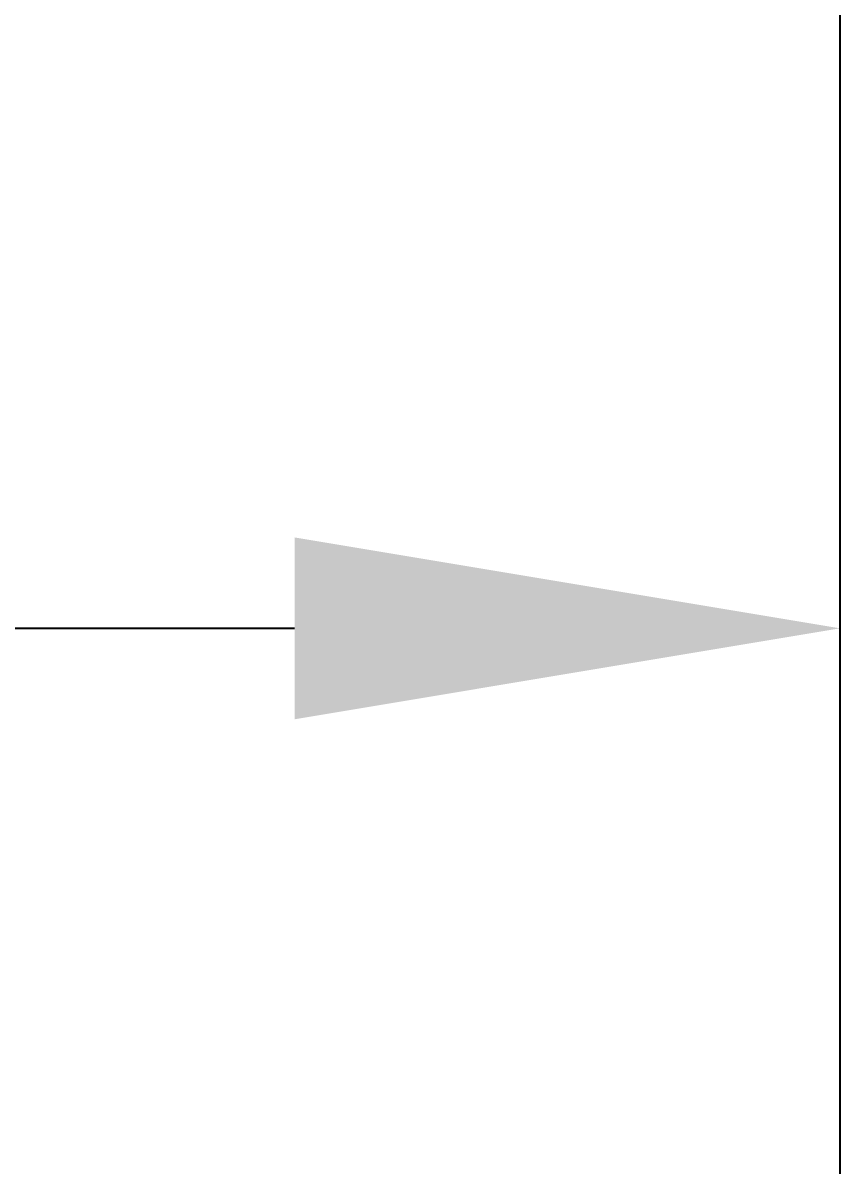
# Model space of a CAD drawing. Header units: millimetres. Extents: x -109 to -14.2, y -107.5 to -24.7.
# Drawn here: x -36.22 to -30.83, y -107.54 to -99.95 of the extents above; entities that cross this region are included whole.
import ezdxf

# ---------------------------------------------------------------- set-up
doc = ezdxf.new("R2010")
doc.units = ezdxf.units.MM
doc.header["$MEASUREMENT"] = 0
doc.styles.get("Standard").update_dxf_attribs({"font": 'Deng.ttf'})
doc.dimstyles.get("Standard").update_dxf_attribs({"dimscale": 20, "dimtxt": 0.18, "dimasz": 0.18, "dimexe": 0.18, "dimexo": 0.0625, "dimgap": 0.09, "dimtad": 0, "dimtih": 1, "dimtoh": 1, "dimdec": 1, "dimzin": 0, "dimdsep": 46, "dimtxsty": 'Standard', "dimcen": 0.09, "dimadec": 0, "dimazin": 0, "dimtfac": 1, "dimtdec": 1, "dimtofl": 0, "dimtmove": 0, "dimatfit": 3, "dimfxl": 1, "dimtolj": 1, "dimtzin": 0, "dimarcsym": 0})

# ---------------------------------------------------------------- blocks, each defined once
blk = doc.blocks.new('*D4')
at = {"color": 0, "lineweight": -2, "transparency": 16777216}
for p, q in [((-87.8141, -96.3616), (-87.8141, -107.5402)), ((-30.8298, -96.3616), (-30.8298, -107.5402)), ((-84.2141, -103.9402), (-65.8407, -103.9402)), ((-34.4298, -103.9402), (-52.8032, -103.9402))]:
    blk.add_line(p, q, dxfattribs=at)
at = {"color": 0, "transparency": 16777216}
for points in [[(-84.2141, -103.3402), (-84.2141, -104.5402), (-87.8141, -103.9402)], [(-34.4298, -103.3402), (-34.4298, -104.5402), (-30.8298, -103.9402)]]:
    blk.add_solid(points, dxfattribs=at)
at = {"layer": 'Defpoints', "color": 0, "transparency": 16777216}
for p in [(-87.8141, -95.1116), (-30.8298, -95.1116), (-30.8298, -103.9402)]:
    blk.add_point(p, dxfattribs=at)
at = {"color": 0, "transparency": 16777216, "insert": (-59.3219, -103.9402), "char_height": 3.6, "attachment_point": 5}
blk.add_mtext('\\A1;57.0', dxfattribs=at)

msp = doc.modelspace()

# ---------------------------------------------------------------- dimensions: what is measured, and where the dimension line sits
dim = msp.add_linear_dim(base=(-30.8298, -103.9402), p1=(-87.8141, -95.1116), p2=(-30.8298, -95.1116), dimstyle='Standard')
dim.commit()
dim.dimension.update_dxf_attribs({"geometry": '*D4', "text_midpoint": (-59.3219, -103.9402)})

doc.saveas('drawing.dxf')
